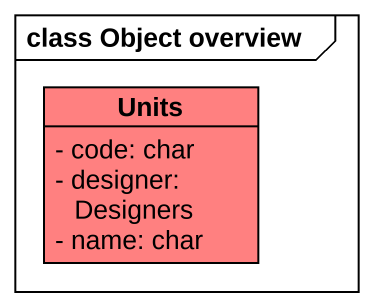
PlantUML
@startuml
mainframe class Object overview
hide circle
hide empty members
skinparam classAttributeIconSize 0
class Units #FF8080 {
  - code: char
  - designer: Designers
  - name: char
}
@enduml
